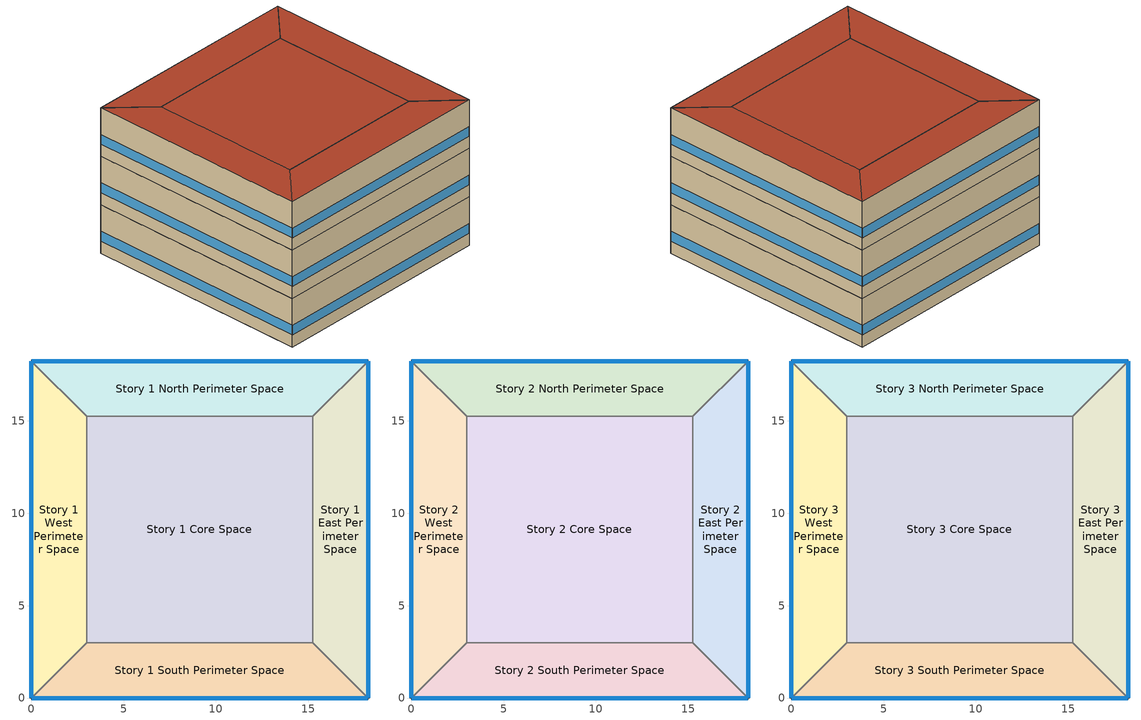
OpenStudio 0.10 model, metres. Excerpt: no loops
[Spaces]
Story 1 West Perimeter Space
 floor ground: 0,0 0,18.25 3,15.25 3,3 z0
 wall outside: 0,18.25 0,0 z0:4
 wall to Story 1 North Perimeter Space: 3,15.25 0,18.25 z0:4
 wall to Story 1 Core Space: 3,3 3,15.25 z0:4
 wall to Story 1 South Perimeter Space: 0,0 3,3 z0:4
 window: 0,18.22 0,0.03 z1:1.8
Story 1 North Perimeter Space
 floor ground: 0,18.25 18.25,18.25 15.25,15.25 3,15.25 z0
 wall outside: 18.25,18.25 0,18.25 z0:4
 wall to Story 1 East Perimeter Space: 15.25,15.25 18.25,18.25 z0:4
 wall to Story 1 Core Space: 3,15.25 15.25,15.25 z0:4
 window: 18.22,18.25 0.03,18.25 z1:1.8
Story 1 East Perimeter Space
 floor ground: 18.25,18.25 18.25,0 15.25,3 15.25,15.25 z0
 wall outside: 18.25,0 18.25,18.25 z0:4
 wall to Story 1 South Perimeter Space: 15.25,3 18.25,0 z0:4
 wall to Story 1 Core Space: 15.25,15.25 15.25,3 z0:4
 window: 18.25,0.03 18.25,18.22 z1:1.8
Story 1 South Perimeter Space
 floor ground: 18.25,0 0,0 3,3 15.25,3 z0
 wall outside: 0,0 18.25,0 z0:4
 wall to Story 1 Core Space: 15.25,3 3,3 z0:4
 window: 0.03,0 18.22,0 z1:1.8
Story 1 Core Space
 floor ground: 3,3 3,15.25 15.25,15.25 15.25,3 z0
Story 2 West Perimeter Space
 floor to Story 1 West Perimeter Space: 0,0 0,18.25 3,15.25 3,3 z4
 wall outside: 0,18.25 0,0 z4:8
 wall to Story 2 North Perimeter Space: 3,15.25 0,18.25 z4:8
 wall to Story 2 Core Space: 3,3 3,15.25 z4:8
 wall to Story 2 South Perimeter Space: 0,0 3,3 z4:8
 window: 0,18.22 0,0.03 z5:5.8
Story 2 North Perimeter Space
 floor to Story 1 North Perimeter Space: 0,18.25 18.25,18.25 15.25,15.25 3,15.25 z4
 wall outside: 18.25,18.25 0,18.25 z4:8
 wall to Story 2 East Perimeter Space: 15.25,15.25 18.25,18.25 z4:8
 wall to Story 2 Core Space: 3,15.25 15.25,15.25 z4:8
 window: 18.22,18.25 0.03,18.25 z5:5.8
Story 2 East Perimeter Space
 floor to Story 1 East Perimeter Space: 18.25,18.25 18.25,0 15.25,3 15.25,15.25 z4
 wall outside: 18.25,0 18.25,18.25 z4:8
 wall to Story 2 South Perimeter Space: 15.25,3 18.25,0 z4:8
 wall to Story 2 Core Space: 15.25,15.25 15.25,3 z4:8
 window: 18.25,0.03 18.25,18.22 z5:5.8
Story 2 South Perimeter Space
 floor to Story 1 South Perimeter Space: 18.25,0 0,0 3,3 15.25,3 z4
 wall outside: 0,0 18.25,0 z4:8
 wall to Story 2 Core Space: 15.25,3 3,3 z4:8
 window: 0.03,0 18.22,0 z5:5.8
Story 2 Core Space
 floor to Story 1 Core Space: 3,3 3,15.25 15.25,15.25 15.25,3 z4
Story 3 West Perimeter Space
 floor to Story 2 West Perimeter Space: 0,0 0,18.25 3,15.25 3,3 z8
 wall outside: 0,18.25 0,0 z8:12
 wall to Story 3 North Perimeter Space: 3,15.25 0,18.25 z8:12
 wall to Story 3 Core Space: 3,3 3,15.25 z8:12
 wall to Story 3 South Perimeter Space: 0,0 3,3 z8:12
 window: 0,18.22 0,0.03 z9:9.8
 roof outside: 3,3 3,15.25 0,18.25 0,0 z12
Story 3 North Perimeter Space
 floor to Story 2 North Perimeter Space: 0,18.25 18.25,18.25 15.25,15.25 3,15.25 z8
 wall outside: 18.25,18.25 0,18.25 z8:12
 wall to Story 3 East Perimeter Space: 15.25,15.25 18.25,18.25 z8:12
 wall to Story 3 Core Space: 3,15.25 15.25,15.25 z8:12
 window: 18.22,18.25 0.03,18.25 z9:9.8
 roof outside: 3,15.25 15.25,15.25 18.25,18.25 0,18.25 z12
Story 3 East Perimeter Space
 floor to Story 2 East Perimeter Space: 18.25,18.25 18.25,0 15.25,3 15.25,15.25 z8
 wall outside: 18.25,0 18.25,18.25 z8:12
 wall to Story 3 South Perimeter Space: 15.25,3 18.25,0 z8:12
 wall to Story 3 Core Space: 15.25,15.25 15.25,3 z8:12
 window: 18.25,0.03 18.25,18.22 z9:9.8
 roof outside: 15.25,15.25 15.25,3 18.25,0 18.25,18.25 z12
Story 3 South Perimeter Space
 floor to Story 2 South Perimeter Space: 18.25,0 0,0 3,3 15.25,3 z8
 wall outside: 0,0 18.25,0 z8:12
 wall to Story 3 Core Space: 15.25,3 3,3 z8:12
 window: 0.03,0 18.22,0 z9:9.8
 roof outside: 15.25,3 3,3 0,0 18.25,0 z12
Story 3 Core Space
 floor to Story 2 Core Space: 3,3 3,15.25 15.25,15.25 15.25,3 z8
 roof outside: 15.25,3 15.25,15.25 3,15.25 3,3 z12
[Building]
OS:Building 1: Space Type=ASHRAE_90.1-2004 ClimateZone 1-8 MediumOffice WholeBuilding; Default Construction Set=ASHRAE_189.1-2009_ClimateZone 4-5 (mdoff)_ConstSet
[Site]
Deer Valley Phoenix_AZ_USA Design_Conditions: Latitude {deg}=33.68; Longitude {deg}=-112.08; Time Zone {hr}=-7; Elevation {m}=450
[Material]
Name | Roughness | Thickness | Conductivity | Density | Specific Heat | Thermal Absorptance | Solar Absorptance | Visible Absorptance
000_F08 Metal surface | Smooth | 0.0008 | 45.28 | 7824 | 500
000_F16 Acoustic tile | MediumSmooth | 0.0191 | 0.06 | 368 | 590
000_G01a 19mm gypsum board | MediumSmooth | 0.019 | 0.16 | 800 | 1090
000_G05 25mm wood | MediumSmooth | 0.0254 | 0.15 | 608 | 1630
000_I01 25mm insulation board | MediumRough | 0.0254 | 0.03 | 43 | 1210
000_M11 100mm lightweight concrete | MediumRough | 0.1016 | 0.53 | 1280 | 840
1/2IN Gypsum | Smooth | 0.0127 | 0.16 | 784.9 | 830 | 0.9 | 0.92 | 0.92
MAT-CC05 4 HW CONCRETE | Rough | 0.1016 | 1.311 | 2240 | 836.8 | 0.9 | 0.7 | 0.7
Metal Decking | MediumSmooth | 0.0015 | 45.006 | 7680 | 418.4 | 0.9 | 0.7 | 0.3
Roof Insulation [21] | MediumRough | 0.2105 | 0.049 | 265 | 836.8 | 0.9 | 0.7 | 0.7
Roof Membrane | VeryRough | 0.0095 | 0.16 | 1121.29 | 1460 | 0.9 | 0.7 | 0.7
Wall Insulation [39] | MediumRough | 0.1184 | 0.045 | 265 | 836.8 | 0.9 | 0.7 | 0.7
[Material:AirGap]
Name | Thermal Resistance
000_F04 Wall air space resistance | 0.15
000_F05 Ceiling air space resistance | 0.18
[Material:NoMass] Thermal Absorptance=0.9; Solar Absorptance=0.7
Name | Roughness | Thermal Resistance | Visible Absorptance
CP02 CARPET PAD | VeryRough | 0.2165 | 0.8
MAT-SHEATH | Rough | 0.3626 | 0.7
[WindowMaterial:Gas]
000_Air 13mm: Gas Type=Air; Thickness=0.0127
[WindowMaterial:Glazing] Optical Data Type=SpectralAverage; Thickness=0.003; Infrared Transmittance at Normal Incidence=0
Name | Solar Transmittance at Normal Incidence | Front Side Solar Reflectance at Normal Incidence | Back Side Solar Reflectance at Normal Incidence | Visible Transmittance at Normal Incidence | Front Side Visible Reflectance at Normal Incidence | Back Side Visible Reflectance at Normal Incidence | Front Side Infrared Hemispherical Emissivity | Back Side Infrared Hemispherical Emissivity | Conductivity | Dirt Correction Factor for Solar and Visible Transmittance | Solar Diffusing
000_Clear 3mm | 0.837 | 0.075 | 0.075 | 0.898 | 0.081 | 0.081 | 0.84 | 0.84 | 0.9
Theoretical Glass [207] | 0.3311 | 0.6189 | 0.6189 | 0.44 | 0.51 | 0.51 | 0.9 | 0.9 | 0.0133 | 1 | No
[Construction]
000_ExtSlabCarpet_4in_ClimateZone 1-8: MAT-CC05 4 HW CONCRETE, CP02 CARPET PAD
000_Exterior Door: 000_F08 Metal surface, 000_I01 25mm insulation board
000_Exterior Window: 000_Clear 3mm, 000_Air 13mm, 000_Clear 3mm
000_Interior Ceiling: 000_M11 100mm lightweight concrete, 000_F05 Ceiling air space resistance, 000_F16 Acoustic tile
000_Interior Door; 000_Interior Partition: 000_G05 25mm wood
000_Interior Floor: 000_F16 Acoustic tile, 000_F05 Ceiling air space resistance, 000_M11 100mm lightweight concrete
000_Interior Wall: 000_G01a 19mm gypsum board, 000_F04 Wall air space resistance, 000_G01a 19mm gypsum board
000_Interior Window: 000_Clear 3mm
ASHRAE_189.1-2009_ExtRoof_IEAD_ClimateZone 2-5: Roof Membrane, Roof Insulation [21], Metal Decking
ASHRAE_189.1-2009_ExtWall_SteelFrame_ClimateZone 4-8: MAT-SHEATH, Wall Insulation [39], 1/2IN Gypsum
ASHRAE_189.1-2009_ExtWindow_ClimateZone 4-5: Theoretical Glass [207]
[DefaultConstructionSet]
ASHRAE_189.1-2009_ClimateZone 4-5 (mdoff)_ConstSet: Default Exterior Surface Constructions=ASHRAE_189.1-2009_ClimateZone 4-5 (mdoff)_Exterior_DefSurfCons; Default Interior Surface Constructions=000_Interior_DefSurfCons; Default Ground Contact Surface Constructions=000_Ground_DefSurfCons; Default Exterior SubSurface Constructions=ASHRAE_189.1-2009_ClimateZone 4-5 (mdoff)_Exterior_DefSubCons; Default Interior SubSurface Constructions=000_Interior_DefSubCons; Interior Partition Construction=000_Interior Partition
[DefaultSubSurfaceConstructions] Glass Door Construction=000_Exterior Window; Skylight Construction=000_Exterior Window; Tubular Daylight Dome Construction=000_Interior Window; Tubular Daylight Diffuser Construction=000_Interior Window
Name | Fixed Window Construction | Operable Window Construction | Door Construction
000_Interior_DefSubCons | 000_Interior Window | 000_Interior Window | 000_Interior Door
ASHRAE_189.1-2009_ClimateZone 4-5 (mdoff)_Exterior_DefSubCons | ASHRAE_189.1-2009_ExtWindow_ClimateZone 4-5 | ASHRAE_189.1-2009_ExtWindow_ClimateZone 4-5 | 000_Exterior Door
[DefaultSurfaceConstructions]
Name | Floor Construction | Wall Construction | Roof Ceiling Construction
000_Ground_DefSurfCons | 000_ExtSlabCarpet_4in_ClimateZone 1-8 | 000_ExtSlabCarpet_4in_ClimateZone 1-8 | 000_ExtSlabCarpet_4in_ClimateZone 1-8
000_Interior_DefSurfCons | 000_Interior Floor | 000_Interior Wall | 000_Interior Ceiling
ASHRAE_189.1-2009_ClimateZone 4-5 (mdoff)_Exterior_DefSurfCons | 000_ExtSlabCarpet_4in_ClimateZone 1-8 | ASHRAE_189.1-2009_ExtWall_SteelFrame_ClimateZone 4-8 | ASHRAE_189.1-2009_ExtRoof_IEAD_ClimateZone 2-5
[BuildingStory] Nominal Floor to Floor Height {m}=4
Name | Nominal Z Coordinate {m}
Story 1 | 0
Story 2 | 4
Story 3 | 8
[Space]
Name | Building Story | Thermal Zone
Story 1 West Perimeter Space | Story 1 | Thermal Zone 8
Story 1 North Perimeter Space | Story 1 | Thermal Zone 9
Story 1 East Perimeter Space | Story 1 | Thermal Zone 3
Story 1 South Perimeter Space | Story 1 | Thermal Zone 1
Story 1 Core Space | Story 1 | Thermal Zone 5
Story 2 West Perimeter Space | Story 2 | Thermal Zone 10
Story 2 North Perimeter Space | Story 2 | Thermal Zone 4
Story 2 East Perimeter Space | Story 2 | Thermal Zone 7
Story 2 South Perimeter Space | Story 2 | Thermal Zone 2
Story 2 Core Space | Story 2 | Thermal Zone 11
Story 3 West Perimeter Space | Story 3 | Thermal Zone 15
Story 3 North Perimeter Space | Story 3 | Thermal Zone 14
Story 3 East Perimeter Space | Story 3 | Thermal Zone 6
Story 3 South Perimeter Space | Story 3 | Thermal Zone 12
Story 3 Core Space | Story 3 | Thermal Zone 13
[ThermalZone] Thermostat=Thermostat Setpoint Dual Setpoint 1; Use Ideal Air Loads=No
Thermal Zone 1; Thermal Zone 2; Thermal Zone 3; Thermal Zone 4; Thermal Zone 5; Thermal Zone 6; Thermal Zone 7; Thermal Zone 8; Thermal Zone 9; Thermal Zone 10; Thermal Zone 11; Thermal Zone 12; Thermal Zone 13; Thermal Zone 14; Thermal Zone 15
[Controller:WaterCoil]
Controller Water Coil 1: Action=Normal
[ThermostatSetpoint:DualSetpoint]
Thermostat Setpoint Dual Setpoint 1: Heating Setpoint Temperature Schedule=Heating Sch; Cooling Setpoint Temperature Schedule=Cooling Sch
[People:Definition]
ASHRAE_90.1-2004 ClimateZone 1-8 MediumOffice WholeBuilding People Definition: Number of People Calculation Method=People/Area; People per Space Floor Area {person/m2}=0.0538196; Fraction Radiant=0.3
[ElectricEquipment]
ASHRAE_90.1-2004 ClimateZone 1-8 MediumOffice WholeBuilding Electric Equipment: Electric Equipment Definition=ASHRAE_90.1-2004 ClimateZone 1-8 MediumOffice WholeBuilding Electric Equipment Definition; Space or SpaceType=ASHRAE_90.1-2004 ClimateZone 1-8 MediumOffice WholeBuilding
[DefaultScheduleSet]
ASHRAE_90.1-2004 ClimateZone 1-8 MediumOffice WholeBuilding Schedule Set: Number of People Schedule=Medium Office_Bldg_Occ; People Activity Level Schedule=Medium Office_Activity; Lighting Schedule=Medium Office_Bldg_Light; Electric Equipment Schedule=Medium Office_Bldg_Equip; Infiltration Schedule=Medium Office_Infil_Quarter_On
[DesignSpecification:OutdoorAir]
ASHRAE_90.1-2004 ClimateZone 1-8 MediumOffice WholeBuilding Ventilation: Outdoor Air Method=Sum; Outdoor Air Flow per Person {m3/s-person}=0.00943895
[ElectricEquipment:Definition]
ASHRAE_90.1-2004 ClimateZone 1-8 MediumOffice WholeBuilding Electric Equipment Definition: Design Level Calculation Method=Watts/Area; Watts per Space Floor Area {W/m2}=10.7639
[Lights]
ASHRAE_90.1-2004 ClimateZone 1-8 MediumOffice WholeBuilding Lights: Lights Definition=ASHRAE_90.1-2004 ClimateZone 1-8 MediumOffice WholeBuilding Lights Definition; Space or SpaceType=ASHRAE_90.1-2004 ClimateZone 1-8 MediumOffice WholeBuilding
[People]
ASHRAE_90.1-2004 ClimateZone 1-8 MediumOffice WholeBuilding People: People Definition=ASHRAE_90.1-2004 ClimateZone 1-8 MediumOffice WholeBuilding People Definition; Space or SpaceType=ASHRAE_90.1-2004 ClimateZone 1-8 MediumOffice WholeBuilding
[Lights:Definition]
ASHRAE_90.1-2004 ClimateZone 1-8 MediumOffice WholeBuilding Lights Definition: Design Level Calculation Method=Watts/Area; Watts per Space Floor Area {W/m2}=10.7639
[SpaceType]
ASHRAE_90.1-2004 ClimateZone 1-8 MediumOffice WholeBuilding: Default Schedule Set=ASHRAE_90.1-2004 ClimateZone 1-8 MediumOffice WholeBuilding Schedule Set; Design Specification Outdoor Air Object=ASHRAE_90.1-2004 ClimateZone 1-8 MediumOffice WholeBuilding Ventilation
[SpaceInfiltration:DesignFlowRate]
ASHRAE_90.1-2004 ClimateZone 1-8 MediumOffice WholeBuilding Infiltration: Space or SpaceType=ASHRAE_90.1-2004 ClimateZone 1-8 MediumOffice WholeBuilding; Design Flow Rate Calculation Method=Flow/ExteriorArea; Flow per Exterior Surface Area {m3/s-m2}=0.00030226
[Schedule:Ruleset]
Name | Default Day Schedule | Summer Design Day Schedule | Winter Design Day Schedule
Cooling Sch | Cooling Sch Default
Heating Sch | Heating Sch Default
Medium Office_Activity | Medium Office_Activity Default Schedule | Medium Office_Activity Summer Design Day | Medium Office_Activity Winter Design Day
Medium Office_Bldg_Light | Medium Office_Bldg_Light Default Schedule | Medium Office_Bldg_Light Summer Design Day | Medium Office_Bldg_Light Winter Design Day
Medium Office_Bldg_Occ | Medium Office_Bldg_Occ Default Schedule | Medium Office_Bldg_Occ Summer Design Day | Medium Office_Bldg_Occ Winter Design Day
Medium Office_Bldg_Equip | Medium Office_Bldg_Equip Default Schedule | Medium Office_Bldg_Equip Summer Design Day | Medium Office_Bldg_Equip Winter Design Day
Medium Office_Infil_Quarter_On | Medium Office_Infil_Quarter_On Default Schedule | Medium Office_Infil_Quarter_On Summer Design Day | Medium Office_Infil_Quarter_On Winter Design Day
[Schedule:Day]
Cooling Sch Default: 24, 0, 28
Heating Sch Default: 24, 0, 24
Medium Office_Activity Default Schedule; Medium Office_Activity Summer Design Day; Medium Office_Activity Winter Design Day: 24, 0, 120
Medium Office_Infil_Quarter_On Rule 2 Day Schedule; Medium Office_Infil_Quarter_On Winter Design Day: 6, 0, 1, 18, 0, 0.25, 24, 0, 1
Medium Office_Bldg_Light Rule 1 Day Schedule: 24, 0, 0.05
Medium Office_Bldg_Occ Summer Design Day: 6, 0, 0, 22, 0, 1, 24, 0, 0.05
Medium Office_Infil_Quarter_On Summer Design Day; Medium Office_Infil_Quarter_On Default Schedule: 6, 0, 1, 22, 0, 0.25, 24, 0, 1
Medium Office_Bldg_Light Default Schedule: 5, 0, 0.05, 7, 0, 0.1, 8, 0, 0.3, 17, 0, 0.9, 18, 0, 0.7, 20, 0, 0.5, 22, 0, 0.3, 23, 0, 0.1, 24, 0, 0.05
Medium Office_Bldg_Equip Summer Design Day; Medium Office_Infil_Quarter_On Rule 1 Day Schedule; Medium Office_Bldg_Light Summer Design Day: 24, 0, 1
Medium Office_Bldg_Equip Default Schedule: 8, 0, 0.4, 12, 0, 0.9, 13, 0, 0.8, 17, 0, 0.9, 18, 0, 0.8, 20, 0, 0.6, 22, 0, 0.5, 24, 0, 0.4
Medium Office_Bldg_Occ Rule 1 Day Schedule; Medium Office_Bldg_Occ Winter Design Day; Medium Office_Bldg_Light Winter Design Day; Medium Office_Bldg_Equip Winter Design Day: 24, 0, 0
Medium Office_Bldg_Light Rule 2 Day Schedule: 6, 0, 0.05, 8, 0, 0.1, 14, 0, 0.5, 17, 0, 0.15, 24, 0, 0.05
Medium Office_Bldg_Occ Default Schedule: 6, 0, 0, 7, 0, 0.1, 8, 0, 0.2, 12, 0, 0.95, 13, 0, 0.5, 17, 0, 0.95, 18, 0, 0.7, 20, 0, 0.4, 22, 0, 0.1, 24, 0, 0.05
Medium Office_Bldg_Occ Rule 2 Day Schedule: 6, 0, 0, 8, 0, 0.1, 14, 0, 0.5, 17, 0, 0.1, 24, 0, 0
Medium Office_Bldg_Equip Rule 1 Day Schedule: 24, 0, 0.3
Medium Office_Bldg_Equip Rule 2 Day Schedule: 6, 0, 0.3, 8, 0, 0.4, 14, 0, 0.5, 17, 0, 0.35, 24, 0, 0.3
[Schedule:Rule] Apply Monday=No; Apply Tuesday=No; Apply Wednesday=No; Apply Thursday=No; Apply Friday=No; Date Specification Type=DateRange; Start Month=1; Start Day=1; End Month=12; End Day=31
Name | Schedule Ruleset | Rule Order | Day Schedule | Apply Sunday | Apply Saturday
Medium Office_Bldg_Occ Rule 1 | Medium Office_Bldg_Occ | 0 | Medium Office_Bldg_Occ Rule 1 Day Schedule | Yes | No
Medium Office_Bldg_Equip Rule 2 | Medium Office_Bldg_Equip | 1 | Medium Office_Bldg_Equip Rule 2 Day Schedule | No | Yes
Medium Office_Bldg_Equip Rule 1 | Medium Office_Bldg_Equip | 0 | Medium Office_Bldg_Equip Rule 1 Day Schedule | Yes | No
Medium Office_Infil_Quarter_On Rule 1 | Medium Office_Infil_Quarter_On | 0 | Medium Office_Infil_Quarter_On Rule 1 Day Schedule | Yes | No
Medium Office_Bldg_Light Rule 2 | Medium Office_Bldg_Light | 1 | Medium Office_Bldg_Light Rule 2 Day Schedule | No | Yes
Medium Office_Bldg_Light Rule 1 | Medium Office_Bldg_Light | 0 | Medium Office_Bldg_Light Rule 1 Day Schedule | Yes | No
Medium Office_Infil_Quarter_On Rule 2 | Medium Office_Infil_Quarter_On | 1 | Medium Office_Infil_Quarter_On Rule 2 Day Schedule | No | Yes
Medium Office_Bldg_Occ Rule 2 | Medium Office_Bldg_Occ | 1 | Medium Office_Bldg_Occ Rule 2 Day Schedule | No | Yes
